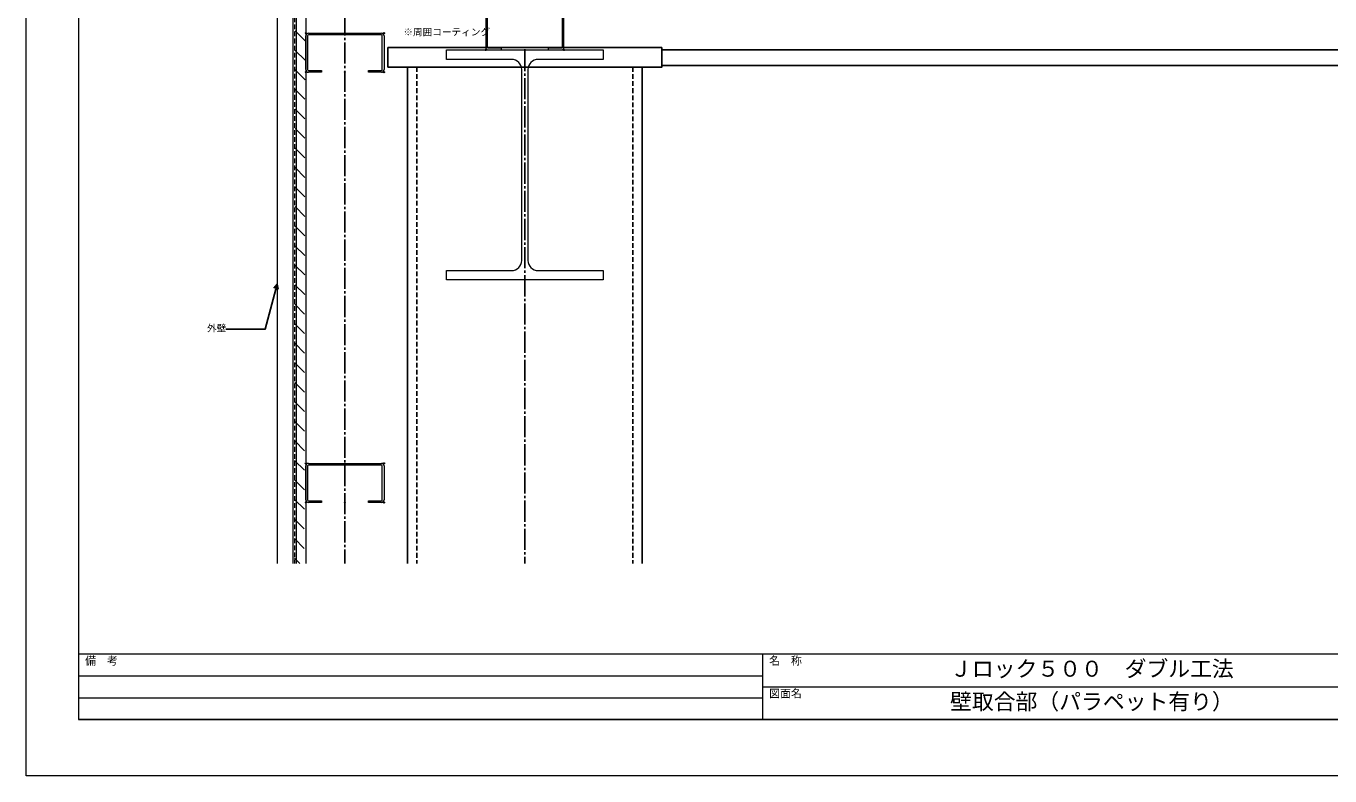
# Model space of a CAD drawing. Units: millimetres at full size, sheet at 1:3; details may follow other scales. Extents: x -1263 to 1258, y -891 to 1036.
# Drawn here: x -1262 to 405, y -891 to 68 of the extents above; entities that cross this region are included whole.
import ezdxf
from ezdxf.enums import TextEntityAlignment as Align

# ---------------------------------------------------------------- set-up
doc = ezdxf.new("R2010")
doc.units = ezdxf.units.MM
doc.header["$LTSCALE"] = 3
doc.header["$PDMODE"] = 32
doc.header["$PDSIZE"] = 1.5
doc.linetypes.add('CHAIN2', pattern=[12, 9, -1, 1, -1])
doc.linetypes.add('DASHED2', pattern=[3, 2, -1])
for name, color, linetype, lineweight in [('0-0_補助1', 4, 'Continuous', 5), ('0-4_寸法線1', 5, 'Continuous', 25), ('0-6_名称1', 5, 'Continuous', 25), ('0-E_外壁1', 6, 'Continuous', 20), ('2-1_裏貼1', 2, 'Continuous', 18), ('3-9_断熱材1', 4, 'Continuous', 5), ('3-D_防水シート', 3, 'DASHED2', 9), ('4-2_H鋼1', 2, 'Continuous', 18), ('4-3_H鋼2', 12, 'Continuous', 25), ('4-5_C鋼1', 2, 'Continuous', 18), ('5-B_枠2', 4, 'Continuous', 5), ('B-4_鉄骨芯', 1, 'CHAIN2', 25)]:
    doc.layers.add(name, color=color, linetype=linetype, lineweight=lineweight)
doc.styles.add('Arial', font='')
doc.styles.add('ＭＳ ゴシック', font='')
doc.styles.get('Arial').set_extended_font_data('Arial')
doc.styles.get('ＭＳ ゴシック').set_extended_font_data('MS Gothic')

msp = doc.modelspace()

# ---------------------------------------------------------------- linework, layer by layer
at = {"layer": '0-0_補助1'}
for p, q in [((-1194.647, 819), (-1194.647, -819)), ((-1194.647, -735), (1191.647, -735)), ((-320.3, -735), (-320.3, -819)), ((-1194.647, -763), (-320.3, -763)), ((-320.3, -777), (651.647, -777)), ((-1194.647, -791), (-320.3, -791)), ((-1194.647, -819), (1191.647, -819)), ((1191.647, -819), (-1194.647, -819))]:
    msp.add_line(p, q, dxfattribs=at)
at = {"layer": '0-4_寸法線1', "linetype": 'CHAIN2'}
msp.add_line((-853.915, 730.583), (-853.915, -619.534), dxfattribs=at)
at = {"layer": '0-6_名称1'}
for q in [(-944.866, -267.302), (-939.071, -268.855)]:
    msp.add_line((-940.415, -262.283), q, dxfattribs=at)
msp.add_lwpolyline([(-940.415, -262.283), (-955.797, -319.688), (-1006.215, -319.688)], dxfattribs=at)
at = {"layer": '0-E_外壁1'}
for p, q in [((-940.415, 645.517), (-940.415, -619.534)), ((-920.415, 645.517), (-920.415, -619.534))]:
    msp.add_line(p, q, dxfattribs=at)
at = {"layer": '2-1_裏貼1'}
for p, q in [((-904.836, 48.943), (-917.316, 61.424)), ((-904.874, 23.982), (-917.355, 36.463)), ((-904.913, -0.98), (-917.393, 11.501)), ((-904.951, -25.941), (-917.432, -13.46)), ((-904.99, -50.903), (-917.47, -38.422)), ((-905.028, -75.864), (-917.509, -63.383)), ((-905.067, -100.826), (-917.547, -88.345)), ((-905.105, -125.787), (-917.586, -113.306)), ((-905.144, -150.749), (-917.624, -138.268)), ((-905.182, -175.71), (-917.663, -163.229)), ((-905.221, -200.672), (-917.701, -188.191)), ((-905.259, -225.633), (-917.74, -213.152)), ((-905.298, -250.595), (-917.778, -238.114)), ((-905.336, -275.556), (-917.817, -263.075)), ((-905.375, -300.518), (-917.855, -288.037)), ((-905.413, -325.479), (-917.894, -312.998)), ((-905.452, -350.441), (-917.932, -337.96)), ((-905.49, -375.402), (-917.971, -362.921)), ((-905.529, -400.364), (-918.009, -387.883)), ((-905.567, -425.325), (-918.048, -412.844)), ((-905.606, -450.287), (-918.086, -437.806)), ((-905.644, -475.248), (-918.125, -462.767)), ((-905.683, -500.21), (-918.163, -487.729)), ((-905.721, -525.171), (-918.202, -512.69)), ((-905.76, -550.133), (-918.241, -537.652)), ((-905.798, -575.094), (-918.279, -562.613)), ((-905.837, -600.056), (-918.318, -587.575)), ((-911.358, -619.534), (-918.356, -612.536))]:
    msp.add_line(p, q, dxfattribs=at)
at = {"layer": '3-9_断熱材1'}
for p, q in [((-916.415, 645.517), (-916.415, -619.534)), ((-903.915, 645.517), (-903.915, -619.534))]:
    msp.add_line(p, q, dxfattribs=at)
at = {"layer": '3-D_防水シート'}
msp.add_line((-918.415, 645.517), (-918.415, -619.534), dxfattribs=at)
at = {"layer": '4-2_H鋼1'}
for p, q in [((-627.915, -231.983), (-627.915, 12.017)), ((-619.915, 12.017), (-619.915, -231.983))]:
    msp.add_line(p, q, dxfattribs=at)
for points in [[(-640.915, 25.017), (-723.915, 25.017), (-723.915, 37.017), (-523.915, 37.017), (-523.915, 25.017), (-606.915, 25.017)], [(-523.915, -256.983), (-723.915, -256.983), (-723.915, -244.983), (-640.915, -244.983)], [(-606.915, -244.983), (-523.915, -244.983), (-523.915, -256.983)]]:
    msp.add_lwpolyline(points, dxfattribs=at)
for centre, start, end in [((-640.915, 12.017), 0, 90), ((-606.915, 12.017), 90, 180), ((-640.915, -231.983), 270, 0), ((-606.915, -231.983), 180, 270)]:
    msp.add_arc(centre, 13, start, end, dxfattribs=at)
at = {"layer": '4-3_H鋼2'}
for p, q in [((-798.915, 40.017), (-448.915, 40.017)), ((-798.915, 15.017), (-798.915, 40.017)), ((-448.915, 37.017), (893.444, 37.017)), ((-448.915, 17.017), (893.444, 17.017)), ((-773.915, 15.017), (-773.915, -619.534)), ((-473.915, 15.017), (-473.915, -619.534))]:
    msp.add_line(p, q, dxfattribs=at)
at = {"layer": '4-3_H鋼2', "linetype": 'DASHED2'}
for p, q in [((-761.915, 15.017), (-761.915, -619.534)), ((-485.915, 15.017), (-485.915, -619.534))]:
    msp.add_line(p, q, dxfattribs=at)
at = {"layer": '4-3_H鋼2'}
msp.add_lwpolyline([(-798.915, 15.017), (-448.915, 15.017), (-448.915, 40.017)], dxfattribs=at)
at = {"layer": '4-5_C鋼1'}
for p, q in [((-673.915, 83.717), (-673.915, 40.317)), ((-671.615, 40.317), (-671.615, 83.717)), ((-576.215, 83.717), (-576.215, 40.317)), ((-573.915, 40.317), (-573.915, 83.717)), ((-903.915, 11.872), (-903.915, 55.272)), ((-901.615, 55.272), (-901.615, 11.872)), ((-900.615, 58.572), (-807.215, 58.572)), ((-807.215, 56.272), (-900.615, 56.272)), ((-806.215, 11.872), (-806.215, 55.272)), ((-803.915, 55.272), (-803.915, 11.872)), ((-670.615, 37.017), (-653.915, 37.017)), ((-807.215, 8.572), (-823.915, 8.572)), ((-903.915, -538.128), (-903.915, -494.728)), ((-901.615, -494.728), (-901.615, -538.128)), ((-900.615, -491.428), (-807.215, -491.428)), ((-807.215, -493.728), (-900.615, -493.728)), ((-806.215, -538.128), (-806.215, -494.728)), ((-803.915, -494.728), (-803.915, -538.128)), ((-807.215, -541.428), (-823.915, -541.428))]:
    msp.add_line(p, q, dxfattribs=at)
for points in [[(-653.915, 37.017), (-653.915, 39.317), (-670.615, 39.317)], [(-577.215, 39.317), (-593.915, 39.317), (-593.915, 37.017), (-577.215, 37.017)], [(-900.615, 10.872), (-883.915, 10.872), (-883.915, 8.572), (-900.615, 8.572)], [(-823.915, 8.572), (-823.915, 10.872), (-807.215, 10.872)], [(-900.615, -539.128), (-883.915, -539.128), (-883.915, -541.428), (-900.615, -541.428)], [(-823.915, -541.428), (-823.915, -539.128), (-807.215, -539.128)]]:
    msp.add_lwpolyline(points, dxfattribs=at)
for centre, radius, start, end in [((-900.615, 55.272), 3.3, 90, 180), ((-900.615, 55.272), 1, 90, 180), ((-807.215, 55.272), 3.3, 0.00004, 90), ((-807.215, 55.272), 1, 0, 90), ((-670.615, 40.317), 3.3, 179.99996, 270), ((-670.615, 40.317), 1, 180, 270), ((-577.215, 40.317), 1, 270, 0), ((-577.215, 40.317), 3.3, 270, 0.00004), ((-900.615, 11.872), 3.3, 179.99996, 270), ((-900.615, 11.872), 1, 180, 270), ((-807.215, 11.872), 1, 270, 0), ((-807.215, 11.872), 3.3, 270, 0.00004), ((-900.615, -494.728), 3.3, 90, 180), ((-900.615, -494.728), 1, 90, 180), ((-807.215, -494.728), 3.3, 0.00004, 90), ((-807.215, -494.728), 1, 0, 90), ((-900.615, -538.128), 3.3, 179.99996, 270), ((-900.615, -538.128), 1, 180, 270), ((-807.215, -538.128), 1, 270, 0), ((-807.215, -538.128), 3.3, 270, 0.00004)]:
    msp.add_arc(centre, radius, start, end, dxfattribs=at)
for p in [(-903.915, 58.572), (-803.915, 58.572), (-673.915, 37.017), (-623.915, 37.017), (-573.915, 37.017), (-903.915, 8.572), (-853.915, 8.572), (-803.915, 8.572), (-903.915, -491.428), (-803.915, -491.428), (-903.915, -541.428), (-853.915, -541.428), (-803.915, -541.428)]:
    msp.add_point(p, dxfattribs=at)
at = {"layer": '5-B_枠2'}
msp.add_lwpolyline([(-1261.5, 891), (1258.5, 891), (1258.5, -891), (-1261.5, -891)], close=True, dxfattribs=at)
at = {"layer": 'B-4_鉄骨芯'}
msp.add_line((-623.915, 37.017), (-623.915, -619.534), dxfattribs=at)

# ---------------------------------------------------------------- texts
at = {"layer": '0-0_補助1', "style": 'Arial'}
for s, height, p in [('備\u3000考', 10.23, (-1185.974, -751.913)), ('名\u3000称', 10.23, (-311.626, -751.913)), ('Ｊロック５００\u3000ダブル工法', 20.45, (-80.326, -770.295)), ('図面名', 10.23, (-311.626, -793.913)), ('壁取合部（パラペット有り）', 20.45, (-80.326, -812.295))]:
    msp.add_text(s, height=height, dxfattribs=at).set_placement(p, align=Align.BOTTOM_LEFT)
at = {"layer": '0-6_名称1', "style": 'ＭＳ ゴシック'}
for s, p in [('※周囲コーティング', (-779.194, 52.922)), ('外壁', (-1030.215, -325.688))]:
    msp.add_text(s, height=8.798, dxfattribs=at).set_placement(p, align=Align.BOTTOM_LEFT)

doc.saveas('drawing.dxf')
